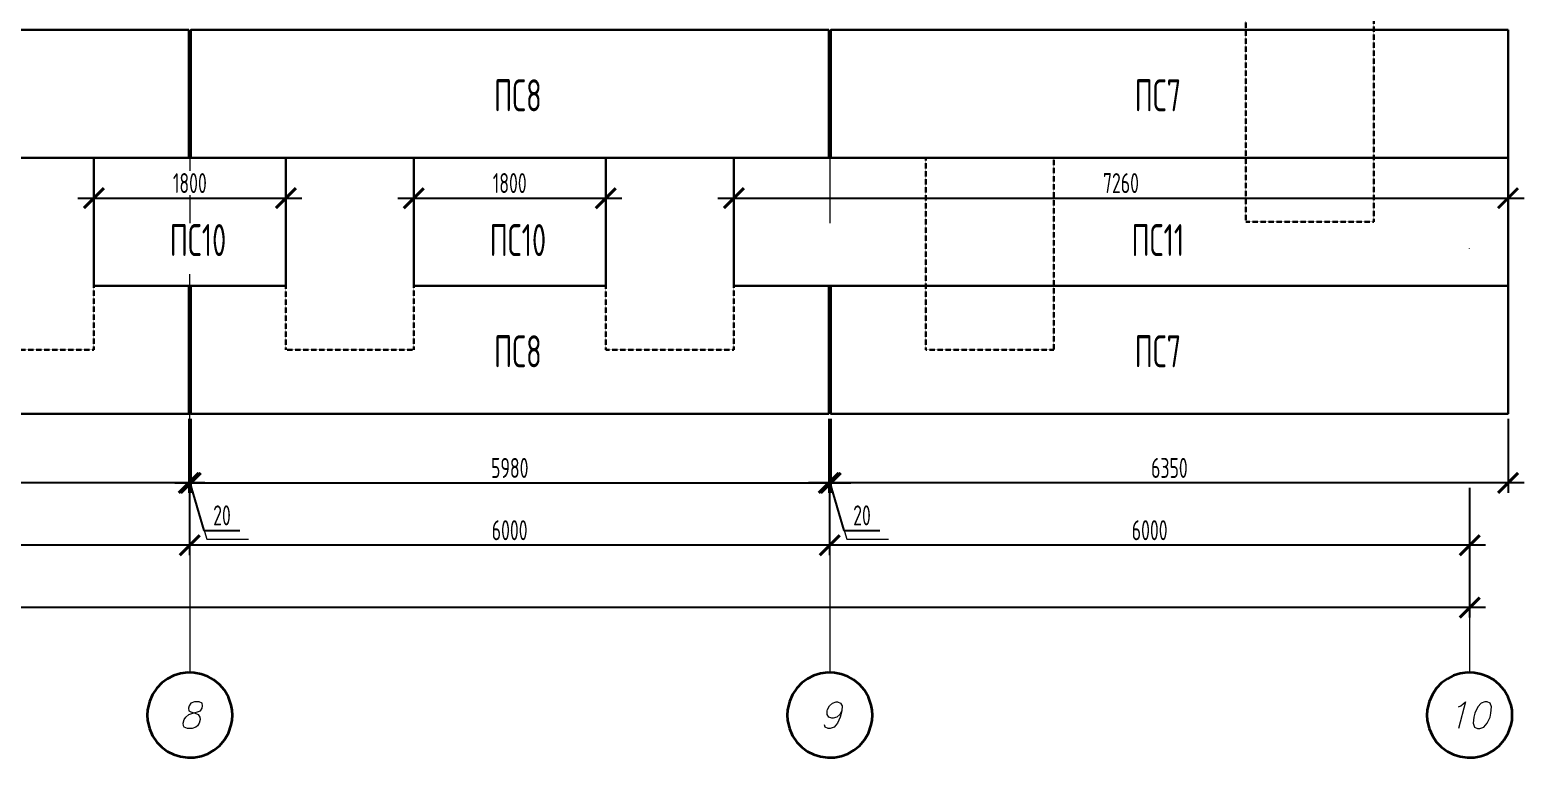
# Model space of a CAD drawing. Header units: millimetres. Extents: x 148937 to 2048786, y 870 to 351006.
# Drawn here: x 686045 to 700053, y 253986 to 260934 of the extents above; entities that cross this region are included whole.
import ezdxf

# ---------------------------------------------------------------- set-up
doc = ezdxf.new("R2010")
doc.units = ezdxf.units.MM
doc.linetypes.add('_ШТР__2__1_', pattern=[3, 2, -1])
doc.layers.get('Defpoints').update_dxf_attribs({"color": 4})
doc.layers.add('PDF _Геометрия', color=7, linetype='Continuous')
doc.layers.add('PDF _Сплошная заливка', color=7, linetype='Continuous', true_color=0x007eff)
doc.layers.add('Размер', color=72, linetype='Continuous', lineweight=0)
doc.layers.add('Текстовые примечания', color=52, linetype='Continuous', lineweight=25)
doc.styles.add('_PP_Text Style', font='cs_gost2304.shx', dxfattribs={"width": 0.8})
doc.dimstyles.new('_PP_DIM Style', dxfattribs={"dimtxt": 2.5, "dimasz": 2.5, "dimexe": 1.25, "dimexo": 0.625, "dimtad": 1, "dimdec": 0, "dimrnd": 0.001, "dimtxsty": '_PP_Text Style', "dimblk": 'ARCHTICK', "dimcen": 2.5, "dimdle": 2, "dimadec": 0, "dimazin": 2, "dimtfac": 0.75, "dimtdec": 0, "dimtmove": 1, "dimatfit": 3, "dimfxl": 1, "dimtfill": 1, "dimtolj": 1, "dimarcsym": 0})

# ---------------------------------------------------------------- blocks, each defined once
blk = doc.blocks.new('_ArchTick')
at = {"color": 0, "linetype": 'ByBlock', "const_width": 0.15}
blk.add_lwpolyline([(-0.5, -0.5), (0.5, 0.5)], dxfattribs=at)
blk = doc.blocks.new('*D276')
at = {"layer": 'Defpoints', "color": 0, "ltscale": 75, "transparency": 16777216}
for p in [(654546, 256103), (699543, 256103), (654546, 255519)]:
    blk.add_point(p, dxfattribs=at)
at = {"layer": 'Размер', "color": 0, "lineweight": -2, "ltscale": 75, "transparency": 16777216}
for p, q in [((654546, 256056), (654546, 255425)), ((699543, 256056), (699543, 255425)), ((699693, 255519), (654396, 255519))]:
    blk.add_line(p, q, dxfattribs=at)
at = {"layer": 'Размер', "color": 0, "lineweight": -2, "ltscale": 75, "transparency": 16777216, "xscale": 187.5, "yscale": 187.5, "zscale": 187.5, "rotation": 180}
blk.add_blockref('_ArchTick', (654546, 255519), dxfattribs=at)
at = {"layer": 'Размер', "color": 0, "lineweight": -2, "ltscale": 75, "transparency": 16777216, "xscale": 187.5, "yscale": 187.5, "zscale": 187.5}
blk.add_blockref('_ArchTick', (699543, 255519), dxfattribs=at)
at = {"layer": 'Размер', "color": 0, "ltscale": 75, "transparency": 16777216, "insert": (677044, 255659), "char_height": 187.5, "attachment_point": 5, "style": '_PP_Text Style', "bg_fill": 3, "box_fill_scale": 1.1, "bg_fill_color": 256, "bg_fill_true_color": 13158600, "bg_fill_transparency": 0}
blk.add_mtext('\\A1;45000', dxfattribs=at)
blk = doc.blocks.new('*D239')
at = {"layer": 'Defpoints', "color": 0, "ltscale": 75, "transparency": 16777216}
for p in [(693543, 256687), (699543, 256687), (693543, 256103)]:
    blk.add_point(p, dxfattribs=at)
at = {"layer": 'Размер', "color": 0, "lineweight": -2, "ltscale": 75, "transparency": 16777216}
for p, q in [((693543, 256640), (693543, 256009)), ((699543, 256640), (699543, 256009)), ((699693, 256103), (693393, 256103))]:
    blk.add_line(p, q, dxfattribs=at)
at = {"layer": 'Размер', "color": 0, "lineweight": -2, "ltscale": 75, "transparency": 16777216, "xscale": 187.5, "yscale": 187.5, "zscale": 187.5, "rotation": 180}
blk.add_blockref('_ArchTick', (693543, 256103), dxfattribs=at)
at = {"layer": 'Размер', "color": 0, "lineweight": -2, "ltscale": 75, "transparency": 16777216, "xscale": 187.5, "yscale": 187.5, "zscale": 187.5}
blk.add_blockref('_ArchTick', (699543, 256103), dxfattribs=at)
at = {"layer": 'Размер', "color": 0, "ltscale": 75, "transparency": 16777216, "insert": (696543, 256244), "char_height": 187.5, "attachment_point": 5, "style": '_PP_Text Style', "bg_fill": 3, "box_fill_scale": 1.1, "bg_fill_color": 256, "bg_fill_true_color": 13158600, "bg_fill_transparency": 0}
blk.add_mtext('\\A1;6000', dxfattribs=at)
blk = doc.blocks.new('*D240')
at = {"layer": 'Defpoints', "color": 0, "ltscale": 75, "transparency": 16777216}
for p in [(687543, 256687), (693543, 256687), (687543, 256103)]:
    blk.add_point(p, dxfattribs=at)
at = {"layer": 'Размер', "color": 0, "lineweight": -2, "ltscale": 75, "transparency": 16777216}
for p, q in [((687543, 256640), (687543, 256009)), ((693543, 256640), (693543, 256009)), ((693693, 256103), (687393, 256103))]:
    blk.add_line(p, q, dxfattribs=at)
at = {"layer": 'Размер', "color": 0, "lineweight": -2, "ltscale": 75, "transparency": 16777216, "xscale": 187.5, "yscale": 187.5, "zscale": 187.5, "rotation": 180}
blk.add_blockref('_ArchTick', (687543, 256103), dxfattribs=at)
at = {"layer": 'Размер', "color": 0, "lineweight": -2, "ltscale": 75, "transparency": 16777216, "xscale": 187.5, "yscale": 187.5, "zscale": 187.5}
blk.add_blockref('_ArchTick', (693543, 256103), dxfattribs=at)
at = {"layer": 'Размер', "color": 0, "ltscale": 75, "transparency": 16777216, "insert": (690543, 256244), "char_height": 187.5, "attachment_point": 5, "style": '_PP_Text Style', "bg_fill": 3, "box_fill_scale": 1.1, "bg_fill_color": 256, "bg_fill_true_color": 13158600, "bg_fill_transparency": 0}
blk.add_mtext('\\A1;6000', dxfattribs=at)
blk = doc.blocks.new('*D277')
at = {"layer": 'Defpoints', "color": 0, "ltscale": 75, "transparency": 16777216}
for p in [(681545, 256687), (687543, 256687), (681545, 256103)]:
    blk.add_point(p, dxfattribs=at)
at = {"layer": 'Размер', "color": 0, "lineweight": -2, "ltscale": 75, "transparency": 16777216}
for p, q in [((681545, 256640), (681545, 256009)), ((687543, 256640), (687543, 256009)), ((687693, 256103), (681395, 256103))]:
    blk.add_line(p, q, dxfattribs=at)
at = {"layer": 'Размер', "color": 0, "lineweight": -2, "ltscale": 75, "transparency": 16777216, "xscale": 187.5, "yscale": 187.5, "zscale": 187.5, "rotation": 180}
blk.add_blockref('_ArchTick', (681545, 256103), dxfattribs=at)
at = {"layer": 'Размер', "color": 0, "lineweight": -2, "ltscale": 75, "transparency": 16777216, "xscale": 187.5, "yscale": 187.5, "zscale": 187.5}
blk.add_blockref('_ArchTick', (687543, 256103), dxfattribs=at)
at = {"layer": 'Размер', "color": 0, "ltscale": 75, "transparency": 16777216, "insert": (684544, 256244), "char_height": 187.5, "attachment_point": 5, "style": '_PP_Text Style', "bg_fill": 3, "box_fill_scale": 1.1, "bg_fill_color": 256, "bg_fill_true_color": 13158600, "bg_fill_transparency": 0}
blk.add_mtext('\\A1;6000', dxfattribs=at)
blk = doc.blocks.new('*D246')
at = {"layer": 'Defpoints', "color": 0, "ltscale": 75, "transparency": 16777216}
for p in [(693553, 257336), (699903, 257336), (693553, 256687)]:
    blk.add_point(p, dxfattribs=at)
at = {"layer": 'Размер', "color": 0, "lineweight": -2, "ltscale": 75, "transparency": 16777216}
for p, q in [((693553, 257289), (693553, 256594)), ((699903, 257289), (699903, 256594)), ((700053, 256687), (693403, 256687))]:
    blk.add_line(p, q, dxfattribs=at)
at = {"layer": 'Размер', "color": 0, "lineweight": -2, "ltscale": 75, "transparency": 16777216, "xscale": 187.5, "yscale": 187.5, "zscale": 187.5, "rotation": 180}
blk.add_blockref('_ArchTick', (693553, 256687), dxfattribs=at)
at = {"layer": 'Размер', "color": 0, "lineweight": -2, "ltscale": 75, "transparency": 16777216, "xscale": 187.5, "yscale": 187.5, "zscale": 187.5}
blk.add_blockref('_ArchTick', (699903, 256687), dxfattribs=at)
at = {"layer": 'Размер', "color": 0, "ltscale": 75, "transparency": 16777216, "insert": (696728, 256828), "char_height": 187.5, "attachment_point": 5, "style": '_PP_Text Style', "bg_fill": 3, "box_fill_scale": 1.1, "bg_fill_color": 256, "bg_fill_true_color": 13158600, "bg_fill_transparency": 0}
blk.add_mtext('\\A1;6350', dxfattribs=at)
blk = doc.blocks.new('*D279')
at = {"layer": 'Defpoints', "color": 0, "ltscale": 75, "transparency": 16777216}
for p in [(693534, 257336), (693553, 257336), (693534, 256687)]:
    blk.add_point(p, dxfattribs=at)
at = {"layer": 'Размер', "color": 0, "lineweight": -2, "ltscale": 75, "transparency": 16777216}
for p, q in [((693534, 257289), (693534, 256594)), ((693553, 257289), (693553, 256594)), ((693534, 256687), (693346, 256687)), ((693553, 256687), (693534, 256687)), ((693553, 256687), (693534, 256687)), ((693544, 256687), (693677, 256242)), ((693553, 256687), (693741, 256687)), ((693677, 256242), (694014, 256242))]:
    blk.add_line(p, q, dxfattribs=at)
at = {"layer": 'Размер', "color": 0, "lineweight": -2, "ltscale": 75, "transparency": 16777216, "xscale": 187.5, "yscale": 187.5, "zscale": 187.5}
blk.add_blockref('_ArchTick', (693534, 256687), dxfattribs=at)
at = {"layer": 'Размер', "color": 0, "lineweight": -2, "ltscale": 75, "transparency": 16777216, "xscale": 187.5, "yscale": 187.5, "zscale": 187.5, "rotation": 180}
blk.add_blockref('_ArchTick', (693553, 256687), dxfattribs=at)
at = {"layer": 'Размер', "color": 0, "ltscale": 75, "transparency": 16777216, "insert": (693846, 256383), "char_height": 187.5, "attachment_point": 5, "style": '_PP_Text Style', "bg_fill": 3, "box_fill_scale": 1.1, "bg_fill_color": 256, "bg_fill_true_color": 13158600, "bg_fill_transparency": 0}
blk.add_mtext('\\A1;20', dxfattribs=at)
blk = doc.blocks.new('*D280')
at = {"layer": 'Defpoints', "color": 0, "ltscale": 75, "transparency": 16777216}
for p in [(687553, 257336), (693534, 257336), (693534, 256687)]:
    blk.add_point(p, dxfattribs=at)
at = {"layer": 'Размер', "color": 0, "lineweight": -2, "ltscale": 75, "transparency": 16777216}
for p, q in [((687553, 257289), (687553, 256594)), ((693534, 257289), (693534, 256594)), ((687403, 256687), (693684, 256687))]:
    blk.add_line(p, q, dxfattribs=at)
at = {"layer": 'Размер', "color": 0, "lineweight": -2, "ltscale": 75, "transparency": 16777216, "xscale": 187.5, "yscale": 187.5, "zscale": 187.5, "rotation": 180}
blk.add_blockref('_ArchTick', (687553, 256687), dxfattribs=at)
at = {"layer": 'Размер', "color": 0, "lineweight": -2, "ltscale": 75, "transparency": 16777216, "xscale": 187.5, "yscale": 187.5, "zscale": 187.5}
blk.add_blockref('_ArchTick', (693534, 256687), dxfattribs=at)
at = {"layer": 'Размер', "color": 0, "ltscale": 75, "transparency": 16777216, "insert": (690544, 256828), "char_height": 187.5, "attachment_point": 5, "style": '_PP_Text Style', "bg_fill": 3, "box_fill_scale": 1.1, "bg_fill_color": 256, "bg_fill_true_color": 13158600, "bg_fill_transparency": 0}
blk.add_mtext('\\A1;5980', dxfattribs=at)
blk = doc.blocks.new('*D281')
at = {"layer": 'Defpoints', "color": 0, "ltscale": 75, "transparency": 16777216}
for p in [(687534, 257336), (687553, 257336), (687534, 256687)]:
    blk.add_point(p, dxfattribs=at)
at = {"layer": 'Размер', "color": 0, "lineweight": -2, "ltscale": 75, "transparency": 16777216}
for p, q in [((687534, 257289), (687534, 256594)), ((687553, 257289), (687553, 256594)), ((687534, 256687), (687346, 256687)), ((687553, 256687), (687534, 256687)), ((687553, 256687), (687534, 256687)), ((687544, 256687), (687677, 256242)), ((687553, 256687), (687741, 256687)), ((687677, 256242), (688014, 256242))]:
    blk.add_line(p, q, dxfattribs=at)
at = {"layer": 'Размер', "color": 0, "lineweight": -2, "ltscale": 75, "transparency": 16777216, "xscale": 187.5, "yscale": 187.5, "zscale": 187.5}
blk.add_blockref('_ArchTick', (687534, 256687), dxfattribs=at)
at = {"layer": 'Размер', "color": 0, "lineweight": -2, "ltscale": 75, "transparency": 16777216, "xscale": 187.5, "yscale": 187.5, "zscale": 187.5, "rotation": 180}
blk.add_blockref('_ArchTick', (687553, 256687), dxfattribs=at)
at = {"layer": 'Размер', "color": 0, "ltscale": 75, "transparency": 16777216, "insert": (687846, 256383), "char_height": 187.5, "attachment_point": 5, "style": '_PP_Text Style', "bg_fill": 3, "box_fill_scale": 1.1, "bg_fill_color": 256, "bg_fill_true_color": 13158600, "bg_fill_transparency": 0}
blk.add_mtext('\\A1;20', dxfattribs=at)
blk = doc.blocks.new('*D282')
at = {"layer": 'Defpoints', "color": 0, "ltscale": 75, "transparency": 16777216}
for p in [(681553, 257336), (687534, 257336), (681553, 256687)]:
    blk.add_point(p, dxfattribs=at)
at = {"layer": 'Размер', "color": 0, "lineweight": -2, "ltscale": 75, "transparency": 16777216}
for p, q in [((681553, 257289), (681553, 256594)), ((687534, 257289), (687534, 256594)), ((687684, 256687), (681403, 256687))]:
    blk.add_line(p, q, dxfattribs=at)
at = {"layer": 'Размер', "color": 0, "lineweight": -2, "ltscale": 75, "transparency": 16777216, "xscale": 187.5, "yscale": 187.5, "zscale": 187.5, "rotation": 180}
blk.add_blockref('_ArchTick', (681553, 256687), dxfattribs=at)
at = {"layer": 'Размер', "color": 0, "lineweight": -2, "ltscale": 75, "transparency": 16777216, "xscale": 187.5, "yscale": 187.5, "zscale": 187.5}
blk.add_blockref('_ArchTick', (687534, 256687), dxfattribs=at)
at = {"layer": 'Размер', "color": 0, "ltscale": 75, "transparency": 16777216, "insert": (684544, 256828), "char_height": 187.5, "attachment_point": 5, "style": '_PP_Text Style', "bg_fill": 3, "box_fill_scale": 1.1, "bg_fill_color": 256, "bg_fill_true_color": 13158600, "bg_fill_transparency": 0}
blk.add_mtext('\\A1;5980', dxfattribs=at)
blk = doc.blocks.new('*D264')
at = {"layer": 'Defpoints', "color": 0, "ltscale": 75, "transparency": 16777216}
for p in [(686645, 259357), (688445, 259357), (688445, 259357)]:
    blk.add_point(p, dxfattribs=at)
at = {"layer": 'Размер', "color": 0, "lineweight": -2, "ltscale": 75, "transparency": 16777216}
for p, q in [((686645, 259404), (686645, 259451)), ((688445, 259404), (688445, 259451)), ((686495, 259357), (688595, 259357))]:
    blk.add_line(p, q, dxfattribs=at)
at = {"layer": 'Размер', "color": 0, "lineweight": -2, "ltscale": 75, "transparency": 16777216, "xscale": 187.5, "yscale": 187.5, "zscale": 187.5, "rotation": 180}
blk.add_blockref('_ArchTick', (686645, 259357), dxfattribs=at)
at = {"layer": 'Размер', "color": 0, "lineweight": -2, "ltscale": 75, "transparency": 16777216, "xscale": 187.5, "yscale": 187.5, "zscale": 187.5}
blk.add_blockref('_ArchTick', (688445, 259357), dxfattribs=at)
at = {"layer": 'Размер', "color": 0, "ltscale": 75, "transparency": 16777216, "insert": (687545, 259498), "char_height": 187.5, "attachment_point": 5, "style": '_PP_Text Style', "bg_fill": 3, "box_fill_scale": 1.1, "bg_fill_color": 256, "bg_fill_true_color": 13158600, "bg_fill_transparency": 0}
blk.add_mtext('\\A1;1800', dxfattribs=at)
blk = doc.blocks.new('*D265')
at = {"layer": 'Defpoints', "color": 0, "ltscale": 75, "transparency": 16777216}
for p in [(689644, 259357), (691444, 259357), (691444, 259357)]:
    blk.add_point(p, dxfattribs=at)
at = {"layer": 'Размер', "color": 0, "lineweight": -2, "ltscale": 75, "transparency": 16777216}
for p, q in [((689644, 259404), (689644, 259451)), ((691444, 259404), (691444, 259451)), ((689494, 259357), (691594, 259357))]:
    blk.add_line(p, q, dxfattribs=at)
at = {"layer": 'Размер', "color": 0, "lineweight": -2, "ltscale": 75, "transparency": 16777216, "xscale": 187.5, "yscale": 187.5, "zscale": 187.5, "rotation": 180}
blk.add_blockref('_ArchTick', (689644, 259357), dxfattribs=at)
at = {"layer": 'Размер', "color": 0, "lineweight": -2, "ltscale": 75, "transparency": 16777216, "xscale": 187.5, "yscale": 187.5, "zscale": 187.5}
blk.add_blockref('_ArchTick', (691444, 259357), dxfattribs=at)
at = {"layer": 'Размер', "color": 0, "ltscale": 75, "transparency": 16777216, "insert": (690544, 259498), "char_height": 187.5, "attachment_point": 5, "style": '_PP_Text Style', "bg_fill": 3, "box_fill_scale": 1.1, "bg_fill_color": 256, "bg_fill_true_color": 13158600, "bg_fill_transparency": 0}
blk.add_mtext('\\A1;1800', dxfattribs=at)
blk = doc.blocks.new('*D329')
at = {"layer": 'Defpoints', "color": 0, "ltscale": 75, "transparency": 16777216}
for p in [(692645, 259357), (699903, 259357), (699903, 259357)]:
    blk.add_point(p, dxfattribs=at)
at = {"layer": 'Размер', "color": 0, "lineweight": -2, "ltscale": 75, "transparency": 16777216}
for p, q in [((692645, 259404), (692645, 259451)), ((699903, 259404), (699903, 259451)), ((692495, 259357), (700053, 259357))]:
    blk.add_line(p, q, dxfattribs=at)
at = {"layer": 'Размер', "color": 0, "lineweight": -2, "ltscale": 75, "transparency": 16777216, "xscale": 187.5, "yscale": 187.5, "zscale": 187.5, "rotation": 180}
blk.add_blockref('_ArchTick', (692645, 259357), dxfattribs=at)
at = {"layer": 'Размер', "color": 0, "lineweight": -2, "ltscale": 75, "transparency": 16777216, "xscale": 187.5, "yscale": 187.5, "zscale": 187.5}
blk.add_blockref('_ArchTick', (699903, 259357), dxfattribs=at)
at = {"layer": 'Размер', "color": 0, "ltscale": 75, "transparency": 16777216, "insert": (696274, 259498), "char_height": 187.5, "attachment_point": 5, "style": '_PP_Text Style', "bg_fill": 3, "box_fill_scale": 1.1, "bg_fill_color": 256, "bg_fill_true_color": 13158600, "bg_fill_transparency": 0}
blk.add_mtext('\\A1;7260', dxfattribs=at)

msp = doc.modelspace()

# ---------------------------------------------------------------- linework, layer by layer
at = {"layer": 'PDF _Геометрия', "color": 7, "linetype": '_ШТР__2__1_', "lineweight": 30}
for points in [[(697443.75253, 259134.10452), (697443.75253, 262734.53409), (698644.61186, 262734.53409), (698644.61186, 259134.10452)], [(694444.8263, 257935.39307), (694444.8263, 259735.60785), (695643.53736, 259735.60785), (695643.53736, 257935.39307)]]:
    msp.add_lwpolyline(points, close=True, dxfattribs=at)
at = {"layer": 'PDF _Геометрия', "color": 7, "lineweight": 30}
for points in [[(687533.97923, 260934.31892), (687533.97923, 259735.60785), (681555.46165, 259735.60785), (681555.46165, 260934.31892)], [(693533.97766, 260934.31892), (693533.97766, 259735.60785), (687553.31196, 259735.60785), (687553.31196, 260934.31892)], [(699903.47315, 260934.31892), (699903.47315, 259735.60785), (693553.312, 259735.60785), (693553.312, 260934.31892)], [(688444.82568, 259735.60868), (688444.82568, 258534.74935), (686644.6109, 258534.74935), (686644.6109, 259735.60868)], [(691443.75192, 259735.60868), (691443.75192, 258534.74935), (689643.53713, 258534.74935), (689643.53713, 259735.60868)], [(699903.47315, 259735.60868), (699903.47315, 258534.74935), (692644.61125, 258534.74935), (692644.61125, 259735.60868)]]:
    msp.add_lwpolyline(points, close=True, dxfattribs=at)
at = {"layer": 'PDF _Геометрия', "color": 7, "lineweight": 5}
for points in [[(687544.71993, 260457.41359), (687544.71993, 259123.36425)], [(693544.71945, 260457.41359), (693544.71945, 259123.36425)], [(699542.57138, 258884.90933), (699542.57138, 258887.05756)], [(687542.57727, 258644.30866), (687542.57727, 256723.79402)]]:
    msp.add_lwpolyline(points, dxfattribs=at)
at = {"layer": 'PDF _Геометрия', "color": 7, "lineweight": 30}
for points in [[(686644.612, 258534.74935), (687533.97827, 258534.74935), (687533.97827, 257336.03829), (681555.46058, 257336.03829), (681555.46058, 258534.74935), (682444.82671, 258534.74935)], [(692644.61261, 258534.74935), (693533.97888, 258534.74935), (693533.97888, 257336.03829), (687553.31304, 257336.03829), (687553.31304, 258534.74935), (688444.82732, 258534.74935)], [(689643.53823, 258534.74935), (691443.75302, 258534.74935)], [(695643.53775, 258534.74935), (699903.47341, 258534.74935), (699903.47341, 257336.03829), (693553.31215, 257336.03829), (693553.31215, 258534.74935), (694444.82669, 258534.74935)]]:
    msp.add_lwpolyline(points, dxfattribs=at)
at = {"layer": 'PDF _Геометрия', "color": 7, "linetype": '_ШТР__2__1_', "lineweight": 30}
for points in [[(686644.61282, 258534.74935), (686644.61282, 257935.39307), (685443.75349, 257935.39307), (685443.75349, 258534.74935)], [(689645.68665, 258534.74935), (689645.68665, 257935.39307), (688444.82732, 257935.39307), (688444.82732, 258534.74935)], [(692644.61235, 258534.74935), (692644.61235, 257935.39307), (691443.75302, 257935.39307), (691443.75302, 258534.74935)]]:
    msp.add_lwpolyline(points, dxfattribs=at)
at = {"layer": 'PDF _Геометрия', "color": 7, "lineweight": 9}
msp.add_lwpolyline([(699903.47341, 256887.05969), (699903.47341, 256607.79022)], dxfattribs=at)
at = {"layer": 'PDF _Геометрия', "color": 7, "lineweight": 35}
for points in [[(687147.29684, 254558.37968), (687145.14862, 254511.11867), (687147.29684, 254463.85766)], [(687933.54819, 254418.74488), (687942.1411, 254463.85766), (687944.28933, 254511.11867), (687942.1411, 254558.37968), (687933.54819, 254603.49246)], [(693147.29746, 254558.37968), (693145.14923, 254511.11867), (693147.29746, 254463.85766)], [(693933.5488, 254418.74488), (693942.14171, 254463.85766), (693944.28994, 254511.11867), (693942.14171, 254558.37968), (693933.5488, 254603.49246)], [(699145.14884, 254558.37968), (699143.00061, 254511.11867), (699145.14884, 254463.85766)], [(699931.40018, 254418.74488), (699939.99309, 254463.85766), (699942.14132, 254511.11867), (699939.99309, 254558.37968), (699931.40018, 254603.49246)]]:
    msp.add_lwpolyline(points, dxfattribs=at)
at = {"layer": 'PDF _Геометрия', "color": 7, "lineweight": 15}
for points in [[(687589.83088, 254635.71518), (687555.45924, 254622.82581), (687538.27341, 254599.19531), (687531.82873, 254575.5648), (687536.12519, 254551.9343), (687553.31101, 254541.19316), (687594.12733, 254528.30379), (687622.0543, 254517.56265), (687637.09189, 254491.78392), (687641.38834, 254468.15342), (687632.79543, 254433.78177), (687615.60961, 254410.15127), (687600.57202, 254397.2619), (687566.20037, 254386.52076), (687523.23582, 254386.52076), (687493.16063, 254397.2619), (687486.71595, 254410.15127), (687482.41949, 254433.78177), (687491.0124, 254468.15342), (687508.19823, 254491.78392), (687536.12519, 254517.56265), (687572.64506, 254528.30379), (687617.75784, 254541.19316), (687643.53657, 254551.9343), (687660.72239, 254575.5648), (687665.01885, 254599.19531), (687660.72239, 254622.82581), (687632.79543, 254635.71518)], [(699686.50224, 254635.71518), (699649.98237, 254622.82581), (699619.90718, 254588.45417), (699591.98022, 254528.30379), (699583.38731, 254491.78392), (699576.94263, 254433.78177), (699589.83199, 254397.2619), (699617.75895, 254386.52076), (699639.24123, 254386.52076), (699675.7611, 254397.2619), (699705.83629, 254433.78177), (699733.76325, 254491.78392), (699742.35616, 254528.30379), (699748.80084, 254588.45417), (699735.91148, 254622.82581), (699707.98452, 254635.71518)]]:
    msp.add_lwpolyline(points, close=True, dxfattribs=at)
for points in [[(693658.57526, 254551.93552), (693637.09298, 254517.56388), (693609.16602, 254491.78515), (693574.79438, 254481.04401), (693564.05324, 254481.04401), (693536.12628, 254491.78515), (693521.08869, 254517.56388), (693518.94046, 254551.93552), (693523.23691, 254564.82489), (693542.57096, 254599.19653), (693570.49792, 254622.82704), (693604.86957, 254635.7164), (693615.6107, 254635.7164), (693645.68589, 254622.82704), (693660.72349, 254599.19653), (693658.57526, 254551.93552), (693641.38944, 254491.78515), (693615.6107, 254433.783), (693585.53552, 254397.26313), (693549.01565, 254386.52199), (693527.53337, 254386.52199), (693499.60641, 254397.26313), (693495.30995, 254420.89363)], [(699437.30813, 254588.45391), (699460.93864, 254599.19505), (699503.90319, 254635.71492), (699437.30813, 254386.5205)]]:
    msp.add_lwpolyline(points, dxfattribs=at)
at = {"layer": 'PDF _Геометрия', "color": 7, "lineweight": 35}
for points in [[(687933.54819, 254603.49246), (687815.86111, 255036.39615), (687215.61052, 255001.12941), (687147.29684, 254558.37968)], [(693933.5488, 254603.49246), (693815.86172, 255036.39615), (693215.61113, 255001.12941), (693147.29746, 254558.37968)], [(699931.40018, 254603.49246), (699813.7131, 255036.39615), (699213.46251, 255001.12941), (699145.14884, 254558.37968)], [(687147.29684, 254463.85766), (687215.61052, 254021.10793), (687815.86111, 253985.84119), (687933.54819, 254418.74488)], [(693147.29746, 254463.85766), (693215.61113, 254021.10793), (693815.86172, 253985.84119), (693933.5488, 254418.74488)], [(699145.14884, 254463.85766), (699213.46251, 254021.10793), (699813.7131, 253985.84119), (699931.40018, 254418.74488)]]:
    msp.add_open_spline(points, degree=3, dxfattribs=at)

# ---------------------------------------------------------------- texts
at = {"layer": 'Текстовые примечания', "color": 7, "ltscale": 75, "char_height": 300, "attachment_point": 5, "style": '_PP_Text Style'}
for s, insert in [('\\pxqc;ПС8', (690619.87097, 260320.65529)), ('\\pxqc;ПС7', (696619.8728, 260320.65447)), ('\\pxqc;ПС10', (687620.94655, 258963.87085)), ('\\pxqc;ПС10', (690619.87278, 258963.87085)), ('\\pxqc;ПС11', (696619.87301, 258963.87085)), ('\\pxqc;ПС8', (690619.8724, 257921.0849)), ('\\pxqc;ПС7', (696619.87301, 257921.0849))]:
    msp.add_mtext_dynamic_manual_height_columns(s, width=891.7464151, gutter_width=75, heights=[1198.7105], dxfattribs=dict(at, insert=insert))

# ---------------------------------------------------------------- dimensions: what is measured, and where the dimension line sits
at = {"layer": 'Размер', "color": 7, "ltscale": 75}
dim = msp.add_linear_dim(base=(654545.81632, 255518.63814), p1=(699542.5729, 256102.95607), p2=(654545.81632, 256102.95607), angle=180, text='45000', dimstyle='_PP_DIM Style', override={"dimscale": 75}, dxfattribs=at)
dim.commit()
dim.dimension.update_dxf_attribs({"geometry": '*D276', "text_midpoint": (677044.19461, 255659.26314)})

# ---------------------------------------------------------------- next in the draw order: linework, layer by layer
at = {"layer": 'PDF _Геометрия', "color": 7, "lineweight": 9}
for points in [[(699542.57138, 255718.4216), (699542.57138, 255437.00377)], [(654446.97618, 255518.63799), (699643.5378, 255518.63799)]]:
    msp.add_lwpolyline(points, dxfattribs=at)
at = {"layer": 'PDF _Сплошная заливка', "color": 7, "lineweight": 9, "transparency": 33554559}
for points in [[(699460.93822, 255452.04346), (699475.97582, 255434.85764), (699611.31416, 255600.27117)], [(699475.9763, 255434.85615), (699611.31464, 255600.26968), (699626.35224, 255585.23209)]]:
    msp.add_solid(points, dxfattribs=at)

# ---------------------------------------------------------------- next in the draw order: dimensions: what is measured, and where the dimension line sits
at = {"layer": 'Размер', "color": 7, "ltscale": 75}
for base, p1, p2, picture, middle in [((688444.82787, 259357.30497), (686644.61282, 259357.30497), (688444.82787, 259357.30497), '*D264', (687544.72034, 259497.92997)), ((691443.75218, 259357.30497), (689643.53713, 259357.30497), (691443.75218, 259357.30497), '*D265', (690543.64466, 259497.92997))]:
    dim = msp.add_linear_dim(base=base, p1=p1, p2=p2, dimstyle='_PP_DIM Style', override={"dimscale": 75}, dxfattribs=at)
    dim.commit()
    dim.dimension.update_dxf_attribs({"geometry": picture, "text_midpoint": middle})
dim = msp.add_linear_dim(base=(699903.47341, 259357.30427), p1=(692644.61125, 259357.30427), p2=(699903.47341, 259357.30427), text='7260', dimstyle='_PP_DIM Style', override={"dimscale": 75}, dxfattribs=at)
dim.commit()
dim.dimension.update_dxf_attribs({"geometry": '*D329', "text_midpoint": (696274.04233, 259497.92927)})
dim = msp.add_linear_dim(base=(693542.5729, 256102.95607), p1=(699542.5729, 256687.274), p2=(693542.5729, 256687.274), angle=180, dimstyle='_PP_DIM Style', override={"dimscale": 75}, dxfattribs=at)
dim.commit()
dim.dimension.update_dxf_attribs({"geometry": '*D239', "text_midpoint": (696542.5729, 256243.58107)})

# ---------------------------------------------------------------- next in the draw order: linework, layer by layer
at = {"layer": 'PDF _Геометрия', "color": 7, "lineweight": 30}
for points in [[(685443.75349, 258534.74935), (685443.75349, 259735.60785), (686644.61282, 259735.60785), (686644.61282, 258534.74935)], [(688444.82732, 258534.74935), (688444.82732, 259735.60785), (689645.68665, 259735.60785), (689645.68665, 258534.74935)], [(691443.75302, 258534.74935), (691443.75302, 259735.60785), (692644.61235, 259735.60785), (692644.61235, 258534.74935)]]:
    msp.add_lwpolyline(points, dxfattribs=at)
at = {"layer": 'PDF _Геометрия', "color": 7, "lineweight": 5}
for points in [[(699542.57138, 256485.34046), (699542.57138, 256487.48869)], [(699542.57138, 256244.73782), (699542.57138, 254910.68848)]]:
    msp.add_lwpolyline(points, dxfattribs=at)
at = {"layer": 'PDF _Геометрия', "color": 7, "lineweight": 9}
msp.add_lwpolyline([(699542.57138, 256302.7398), (699542.57138, 256023.47019)], dxfattribs=at)
at = {"layer": 'PDF _Сплошная заливка', "color": 7, "lineweight": 9, "transparency": 33554559}
for points in [[(699460.93822, 256036.35947), (699475.97582, 256019.17365), (699611.31416, 256186.73541)], [(699475.9763, 256019.17435), (699611.31464, 256186.73611), (699626.35224, 256169.55029)]]:
    msp.add_solid(points, dxfattribs=at)

# ---------------------------------------------------------------- next in the draw order: dimensions: what is measured, and where the dimension line sits
at = {"layer": 'Размер', "color": 7, "ltscale": 75}
dim = msp.add_linear_dim(base=(687542.57727, 256102.95607), p1=(693542.5729, 256687.274), p2=(687542.57727, 256687.274), angle=180, dimstyle='_PP_DIM Style', override={"dimscale": 75}, dxfattribs=at)
dim.commit()
dim.dimension.update_dxf_attribs({"geometry": '*D240', "text_midpoint": (690542.57508, 256243.58107)})

# ---------------------------------------------------------------- next in the draw order: linework, layer by layer
at = {"layer": 'PDF _Геометрия', "color": 7, "lineweight": 9}
msp.add_lwpolyline([(693443.75249, 256102.95401), (699643.53781, 256102.95401)], dxfattribs=at)

# ---------------------------------------------------------------- next in the draw order: dimensions: what is measured, and where the dimension line sits
at = {"layer": 'Размер', "color": 7, "ltscale": 75}
dim = msp.add_linear_dim(base=(693553.31522, 256687.274), p1=(699903.47341, 257336.03829), p2=(693553.31522, 257336.03829), angle=180, dimstyle='_PP_DIM Style', override={"dimscale": 75}, dxfattribs=at)
dim.commit()
dim.dimension.update_dxf_attribs({"geometry": '*D246', "text_midpoint": (696728.39432, 256827.899)})
dim = msp.add_linear_dim(base=(681544.72759, 256102.95607), p1=(687542.57727, 256687.274), p2=(681544.72759, 256687.274), angle=180, text='6000', dimstyle='_PP_DIM Style', override={"dimscale": 75}, dxfattribs=at)
dim.commit()
dim.dimension.update_dxf_attribs({"geometry": '*D277', "text_midpoint": (684543.65243, 256243.58107)})

# ---------------------------------------------------------------- next in the draw order: linework, layer by layer
at = {"layer": 'PDF _Геометрия', "color": 7, "lineweight": 9}
for points in [[(699903.47315, 256887.058), (699903.47315, 256607.78839)], [(681443.75236, 256102.95401), (687643.53768, 256102.95401)], [(687443.75297, 256102.95401), (693643.53829, 256102.95401)]]:
    msp.add_lwpolyline(points, dxfattribs=at)
at = {"layer": 'PDF _Сплошная заливка', "color": 7, "lineweight": 9, "transparency": 33554559}
for points in [[(699819.6924, 256620.67767), (699836.87822, 256605.64008), (699970.06834, 256771.05361)], [(699836.87807, 256605.64069), (699970.06819, 256771.05422), (699987.25401, 256753.8684)]]:
    msp.add_solid(points, dxfattribs=at)

# ---------------------------------------------------------------- next in the draw order: dimensions: what is measured, and where the dimension line sits
at = {"layer": 'Размер', "color": 7, "ltscale": 75}
dim = msp.add_linear_dim(base=(693533.98034, 256687.274), p1=(693553.31522, 257336.03829), p2=(693533.98034, 257336.03829), angle=180, text='20', dimstyle='_PP_DIM Style', override={"dimscale": 75}, dxfattribs=at)
dim.commit()
dim.dimension.update_dxf_attribs({"geometry": '*D279', "text_midpoint": (693724.11653, 256382.5865)})

# ---------------------------------------------------------------- next in the draw order: linework, layer by layer
at = {"layer": 'PDF _Геометрия', "color": 7, "lineweight": 5}
msp.add_lwpolyline([(693544.71945, 256244.73782), (693544.71945, 254910.68848)], dxfattribs=at)

# ---------------------------------------------------------------- next in the draw order: dimensions: what is measured, and where the dimension line sits
at = {"layer": 'Размер', "color": 7, "ltscale": 75}
dim = msp.add_linear_dim(base=(693533.98034, 256687.274), p1=(687553.3205, 257336.03829), p2=(693533.98034, 257336.03829), angle=180, text='5980', dimstyle='_PP_DIM Style', override={"dimscale": 75}, dxfattribs=at)
dim.commit()
dim.dimension.update_dxf_attribs({"geometry": '*D280', "text_midpoint": (690543.65042, 256827.899)})

# ---------------------------------------------------------------- next in the draw order: linework, layer by layer
at = {"layer": 'PDF _Геометрия', "color": 7, "lineweight": 9}
for points in [[(693533.97766, 256607.78839), (693533.97766, 256887.058)], [(693553.31201, 256607.78839), (693553.31201, 256887.058)]]:
    msp.add_lwpolyline(points, close=True, dxfattribs=at)
for points in [[(693533.97766, 256687.27439), (693383.60172, 256687.27439)], [(693454.49428, 256687.27439), (700004.44065, 256687.27439)], [(693533.97766, 256687.27439), (693553.31171, 256687.27439), (693533.97766, 256687.27439)], [(693544.71945, 256687.27439), (693703.6883, 256158.81037), (694094.66575, 256158.81037)], [(693553.31201, 256687.27439), (693703.68795, 256687.27439)]]:
    msp.add_lwpolyline(points, dxfattribs=at)
at = {"layer": 'PDF _Сплошная заливка', "color": 7, "lineweight": 9, "transparency": 33554559}
for points in [[(693450.198, 256620.67767), (693467.38382, 256605.64008), (693600.57394, 256771.05361)], [(693450.198, 256620.67767), (693467.38382, 256605.64008), (693600.57394, 256771.05361)], [(693467.38312, 256605.64069), (693600.57324, 256771.05422), (693617.75906, 256753.8684)], [(693467.38312, 256605.64069), (693600.57324, 256771.05422), (693617.75906, 256753.8684)], [(693622.05578, 256771.05405), (693486.71744, 256605.64052), (693471.67984, 256620.67811)], [(693622.05578, 256771.05405), (693486.71744, 256605.64052), (693471.67984, 256620.67811)], [(693637.09276, 256753.86893), (693622.05517, 256771.05475), (693486.71682, 256605.64121)], [(693637.09276, 256753.86893), (693622.05517, 256771.05475), (693486.71682, 256605.64121)]]:
    msp.add_solid(points, dxfattribs=at)

# ---------------------------------------------------------------- next in the draw order: dimensions: what is measured, and where the dimension line sits
at = {"layer": 'Размер', "color": 7, "ltscale": 75}
dim = msp.add_linear_dim(base=(687533.98471, 256687.274), p1=(687553.3205, 257336.03829), p2=(687533.98471, 257336.03829), angle=180, text='20', dimstyle='_PP_DIM Style', override={"dimscale": 75}, dxfattribs=at)
dim.commit()
dim.dimension.update_dxf_attribs({"geometry": '*D281', "text_midpoint": (687724.12136, 256382.5865)})

# ---------------------------------------------------------------- next in the draw order: linework, layer by layer
at = {"layer": 'PDF _Геометрия', "color": 7, "lineweight": 5}
msp.add_lwpolyline([(687544.71993, 256244.73782), (687544.71993, 254910.68848)], dxfattribs=at)

# ---------------------------------------------------------------- next in the draw order: dimensions: what is measured, and where the dimension line sits
at = {"layer": 'Размер', "color": 7, "ltscale": 75}
dim = msp.add_linear_dim(base=(681553.32344, 256687.274), p1=(687533.98471, 257336.03829), p2=(681553.32344, 257336.03829), angle=180, text='5980', dimstyle='_PP_DIM Style', override={"dimscale": 75}, dxfattribs=at)
dim.commit()
dim.dimension.update_dxf_attribs({"geometry": '*D282', "text_midpoint": (684543.65408, 256827.899)})

# ---------------------------------------------------------------- next in the draw order: linework, layer by layer
at = {"layer": 'PDF _Геометрия', "color": 7, "lineweight": 9}
for points in [[(687533.97923, 256607.78839), (687533.97923, 256887.058)], [(687553.31249, 256607.78839), (687553.31249, 256887.058)]]:
    msp.add_lwpolyline(points, close=True, dxfattribs=at)
for points in [[(681454.49306, 256687.27439), (687634.94401, 256687.27439)], [(687533.97923, 256687.27439), (687383.60329, 256687.27439)], [(687454.49367, 256687.27439), (693634.94462, 256687.27439)], [(687533.97923, 256687.27439), (687553.31328, 256687.27439), (687533.97923, 256687.27439)], [(687544.71993, 256687.27439), (687703.68878, 256158.81037), (688094.66623, 256158.81037)], [(687553.31249, 256687.27439), (687703.68843, 256687.27439)]]:
    msp.add_lwpolyline(points, dxfattribs=at)
at = {"layer": 'PDF _Сплошная заливка', "color": 7, "lineweight": 9, "transparency": 33554559}
for points in [[(687452.34553, 256620.67767), (687467.38312, 256605.64008), (687600.57324, 256771.05361)], [(687452.34553, 256620.67767), (687467.38312, 256605.64008), (687600.57324, 256771.05361)], [(687467.38251, 256605.64069), (687600.57263, 256771.05422), (687617.75845, 256753.8684)], [(687467.38251, 256605.64069), (687600.57263, 256771.05422), (687617.75845, 256753.8684)], [(687622.05517, 256771.05405), (687486.71682, 256605.64052), (687471.67923, 256620.67811)], [(687622.05517, 256771.05405), (687486.71682, 256605.64052), (687471.67923, 256620.67811)], [(687637.09434, 256753.86893), (687622.05674, 256771.05475), (687486.7184, 256605.64121)], [(687637.09434, 256753.86893), (687622.05674, 256771.05475), (687486.7184, 256605.64121)]]:
    msp.add_solid(points, dxfattribs=at)

doc.saveas('drawing.dxf')
